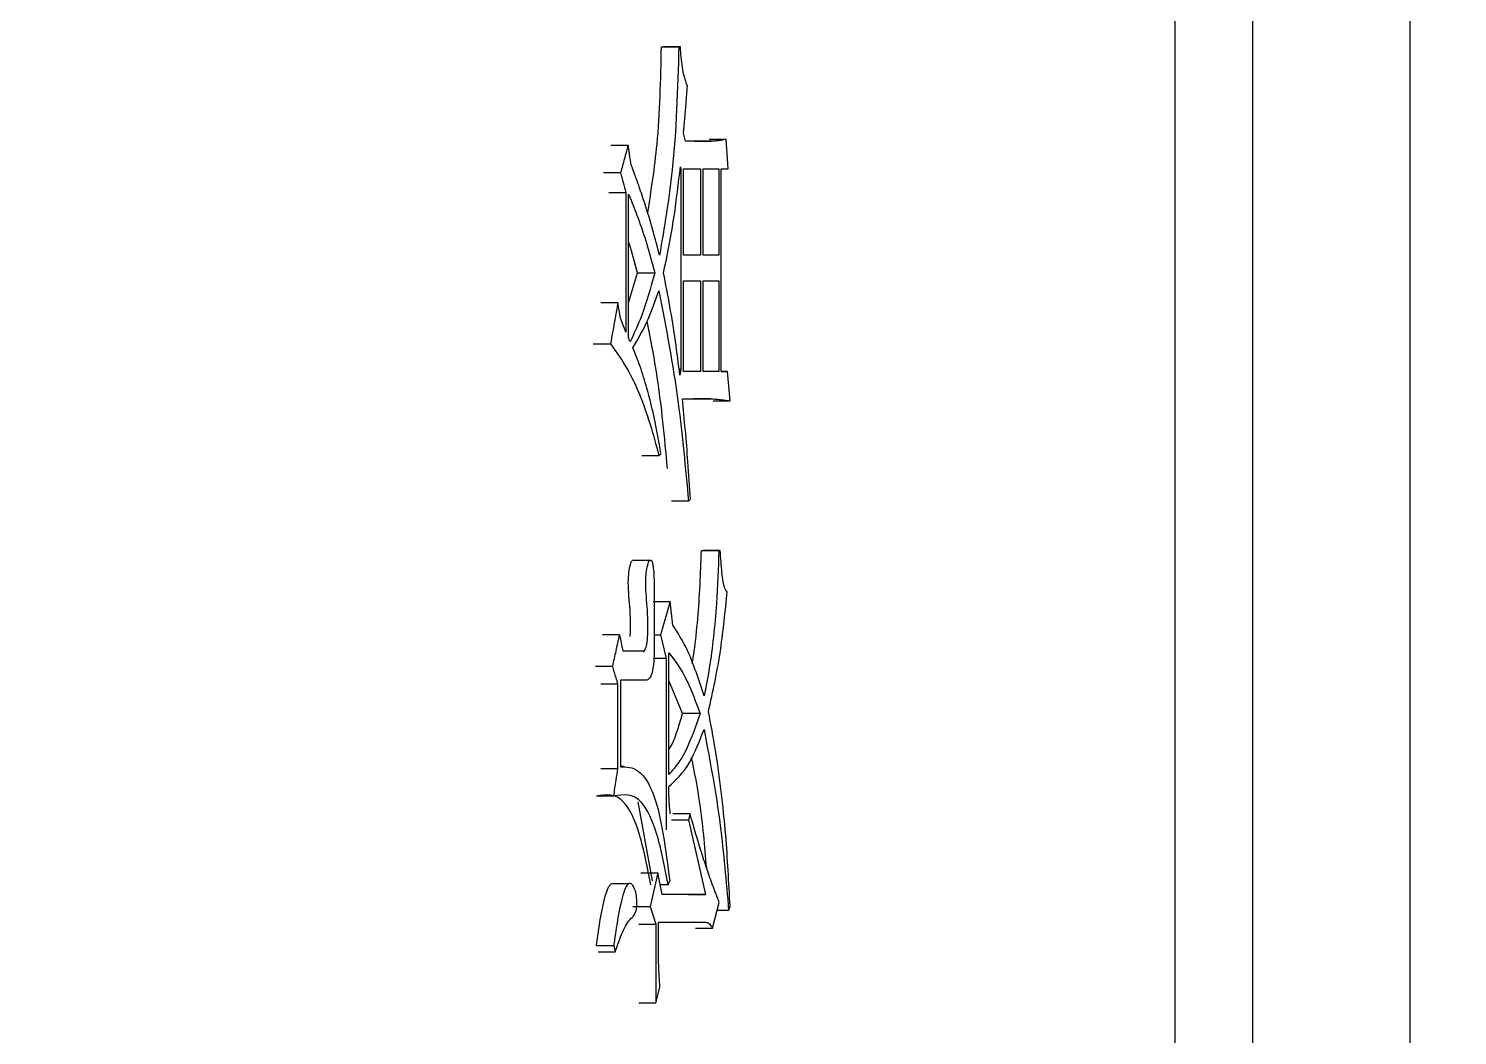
# Model space of a CAD drawing. Header units: millimetres. Extents: x 2278 to 4715, y 679 to 2402.
# Drawn here: x 3411.97 to 3419.83, y 987.03 to 992.57 of the extents above; entities that cross this region are included whole.
import ezdxf

# ---------------------------------------------------------------- set-up
doc = ezdxf.new("R2010")
doc.units = ezdxf.units.MM

msp = doc.modelspace()

# ---------------------------------------------------------------- linework, layer by layer
at = {"color": 7, "linetype": 'Continuous', "lineweight": 25}
for p, q in [((3419.5667, 1000.4794), (3419.5692, 971.7419)), ((3418.702, 1000.035), (3418.7044, 971.7428)), ((3418.2763, 972.916), (3418.2771, 999.8167)), ((3415.4551, 992.4667), (3415.549, 992.4667)), ((3415.5574, 992.4667), (3415.4635, 992.4667)), ((3415.5574, 992.4667), (3415.549, 992.4667)), ((3415.5852, 991.9475), (3415.5741, 991.9908)), ((3415.728, 991.9475), (3415.5852, 991.9475)), ((3415.6346, 991.9475), (3415.728, 991.9475)), ((3415.7157, 991.9583), (3415.8089, 991.9583)), ((3415.1751, 991.9259), (3415.2696, 991.9258)), ((3415.5741, 991.3201), (3415.5741, 991.7961)), ((3415.5741, 991.7961), (3415.668, 991.7961)), ((3415.668, 991.7961), (3415.668, 991.3201)), ((3415.6816, 991.3201), (3415.6817, 991.7961)), ((3415.6817, 991.7961), (3415.7686, 991.7961)), ((3415.7686, 991.7961), (3415.7685, 991.3201)), ((3415.782, 991.7961), (3415.8196, 991.7961)), ((3415.782, 990.6819), (3415.782, 991.7961)), ((3415.1342, 991.7744), (3415.2288, 991.7744)), ((3415.5602, 991.7744), (3415.5601, 990.6927)), ((3415.1634, 991.6662), (3415.258, 991.6662)), ((3415.258, 991.6662), (3415.258, 990.8982)), ((3415.2725, 990.8658), (3415.2725, 991.6554)), ((3415.668, 991.3201), (3415.5741, 991.3201)), ((3415.668, 991.3201), (3415.5744, 991.3201)), ((3415.7685, 991.3201), (3415.6816, 991.3201)), ((3415.7685, 991.3201), (3415.6816, 991.3201)), ((3415.2725, 991.0593), (3415.3207, 991.2228)), ((3415.3222, 991.2228), (3415.4164, 991.2228)), ((3415.5741, 990.6819), (3415.5741, 991.1795)), ((3415.5741, 991.1795), (3415.6679, 991.1795)), ((3415.6679, 991.1795), (3415.6679, 990.6819)), ((3415.6816, 990.6819), (3415.6816, 991.1795)), ((3415.6816, 991.1795), (3415.7685, 991.1795)), ((3415.7685, 991.1795), (3415.7685, 990.6819)), ((3415.1195, 991.0605), (3415.2141, 991.0605)), ((3415.2812, 990.8442), (3415.2725, 990.8658)), ((3415.5601, 990.6927), (3415.5503, 990.6927)), ((3415.5601, 990.6927), (3415.5546, 990.6602)), ((3415.6679, 990.6819), (3415.5741, 990.6819)), ((3415.6679, 990.6819), (3415.5744, 990.6819)), ((3415.7685, 990.6819), (3415.6816, 990.6819)), ((3415.7685, 990.6819), (3415.6816, 990.6819)), ((3415.8169, 990.6819), (3415.782, 990.6819)), ((3415.782, 990.6819), (3415.8169, 990.6819)), ((3415.5685, 990.5304), (3415.7225, 990.5304)), ((3415.7225, 990.5304), (3415.6291, 990.5304)), ((3415.7371, 990.5196), (3415.8302, 990.5196)), ((3415.4392, 990.2167), (3415.345, 990.2167)), ((3415.4392, 990.2167), (3415.4505, 990.2275)), ((3415.6018, 989.9679), (3415.6129, 989.9788)), ((3415.6752, 989.6975), (3415.7685, 989.6975)), ((3415.7766, 989.6975), (3415.6833, 989.6975)), ((3415.7766, 989.6975), (3415.7685, 989.6975)), ((3415.3888, 989.6416), (3415.2939, 989.6416)), ((3415.4073, 989.4162), (3415.5013, 989.4162)), ((3415.5013, 989.4162), (3415.4477, 989.2323)), ((3415.5154, 989.2864), (3415.5013, 989.4162)), ((3415.4135, 989.3405), (3415.4135, 989.1674)), ((3415.2229, 989.2323), (3415.1283, 989.2323)), ((3415.4135, 989.2323), (3415.4477, 989.2323)), ((3415.4477, 989.2323), (3415.4788, 989.1025)), ((3415.2404, 989.1458), (3415.3506, 989.1458)), ((3415.2562, 989.1458), (3415.3506, 989.1458)), ((3415.4928, 988.4644), (3415.4929, 989.1349)), ((3415.1847, 989.0593), (3415.09, 989.0593)), ((3415.4788, 989.1025), (3415.4113, 989.1025)), ((3415.4788, 989.1025), (3415.4787, 988.1614)), ((3415.2141, 988.9619), (3415.1195, 988.9619)), ((3415.2141, 988.4968), (3415.2141, 988.9619)), ((3415.3678, 988.9835), (3415.2287, 988.9835)), ((3415.2287, 988.9835), (3415.2287, 988.5076)), ((3415.5691, 988.7997), (3415.4929, 988.9829)), ((3415.6651, 988.7997), (3415.5715, 988.7997)), ((3415.2443, 988.5082), (3415.2287, 988.5082)), ((3415.1906, 988.3453), (3415.0959, 988.3453)), ((3415.3226, 988.3149), (3415.4027, 987.8802)), ((3415.6101, 988.248), (3415.5163, 988.248)), ((3415.6101, 988.248), (3415.6018, 988.2155)), ((3415.508, 988.2155), (3415.6018, 988.2155)), ((3415.6018, 988.2155), (3415.6952, 987.8045)), ((3415.2729, 987.864), (3415.1778, 987.864)), ((3415.3393, 987.9235), (3415.4334, 987.9235)), ((3415.4334, 987.9235), (3415.3907, 987.7396)), ((3415.4561, 987.8045), (3415.4334, 987.9235)), ((3415.49, 987.8586), (3415.4458, 987.8586)), ((3415.49, 987.8586), (3415.4985, 987.8802)), ((3415.6952, 987.8045), (3415.4561, 987.8045)), ((3415.6017, 987.8045), (3415.6952, 987.8045)), ((3415.2964, 987.7396), (3415.3907, 987.7396)), ((3415.3907, 987.7396), (3415.4221, 987.6422)), ((3415.7333, 987.6206), (3415.7712, 987.7612)), ((3415.8222, 987.7179), (3415.7595, 987.7179)), ((3415.8222, 987.7179), (3415.8302, 987.7396)), ((3415.4221, 987.6422), (3415.422, 987.2095)), ((3415.4363, 987.653), (3415.6952, 987.653)), ((3415.4363, 987.5124), (3415.4363, 987.653)), ((3415.6017, 987.653), (3415.6952, 987.653)), ((3415.6399, 987.6206), (3415.7333, 987.6206)), ((3415.1906, 987.5232), (3415.0959, 987.5232)), ((3415.1047, 987.4907), (3415.1994, 987.4907)), ((3415.422, 987.2095), (3415.4448, 987.2961))]:
    msp.add_line(p, q, dxfattribs=at)
at = {"color": 7, "linetype": 'Continuous', "lineweight": 25, "flags": 128}
for points in [[(3415.8196, 991.7961), (3415.8142, 991.8772), (3415.8089, 991.9583)], [(3415.2871, 991.8177), (3415.28, 991.8616), (3415.2748, 991.8937), (3415.2696, 991.9258)], [(3415.5574, 991.8069), (3415.5588, 991.7907), (3415.5602, 991.7744)], [(3415.2288, 990.9739), (3415.2215, 991.0172), (3415.2141, 991.0605)], [(3415.0783, 990.8333), (3415.1017, 990.8333), (3415.1258, 990.8333), (3415.173, 990.8333)], [(3415.8302, 990.5196), (3415.8236, 990.6008), (3415.8169, 990.6819)], [(3415.6018, 989.9679), (3415.5628, 989.9679), (3415.5344, 989.9679), (3415.508, 989.9679)], [(3415.2141, 988.4968), (3415.19, 988.4968), (3415.1659, 988.4968), (3415.1194, 988.4968)], [(3415.3279, 987.6422), (3415.3742, 987.6422), (3415.4221, 987.6422)], [(3415.1906, 987.5232), (3415.195, 987.5069), (3415.1994, 987.4907)], [(3415.3279, 987.2095), (3415.3505, 987.2095), (3415.3747, 987.2095), (3415.422, 987.2095)]]:
    msp.add_lwpolyline(points, dxfattribs=at)
at = {"color": 7, "linetype": 'Continuous', "lineweight": 25}
for points, knots in [([(3341.6664, 981.8093), (3344.2267, 981.8342), (3347.8071, 981.869), (3353.0764, 982.1477), (3357.5408, 982.483), (3362.8568, 983.0487), (3368.4259, 983.822), (3374.2393, 984.832), (3380.2105, 986.0881), (3386.2866, 987.5988), (3392.4245, 989.3695), (3398.5897, 991.4036), (3404.7533, 993.7031), (3410.8901, 996.2684), (3416.9782, 999.0987), (3422.9978, 1002.1925), (3428.9305, 1005.5471), (3434.7596, 1009.1593), (3440.4694, 1013.0248), (3446.0449, 1017.139), (3451.4722, 1021.4962), (3456.7379, 1026.0904), (3461.8292, 1030.9149), (3466.7341, 1035.9626), (3471.441, 1041.2255), (3475.9388, 1046.6955), (3480.217, 1052.3637), (3484.2657, 1058.221), (3488.0753, 1064.2576), (3491.637, 1070.4635), (3494.9422, 1076.8281), (3497.9831, 1083.3406), (3500.7522, 1089.9899), (3503.2426, 1096.7643), (3505.448, 1103.6519), (3507.3626, 1110.6408), (3508.9812, 1117.7183), (3510.299, 1124.872), (3511.3119, 1132.089), (3512.0163, 1139.3562), (3512.4092, 1146.6604), (3512.4881, 1153.9882), (3512.2511, 1161.3263), (3511.6969, 1168.661), (3510.8248, 1175.9787), (3509.6345, 1183.2657), (3508.1263, 1190.5083), (3506.3013, 1197.6929), (3504.1609, 1204.8057), (3501.707, 1211.8332), (3498.9422, 1218.7619), (3495.8695, 1225.5782), (3492.4924, 1232.2688), (3488.8148, 1238.8207), (3484.8411, 1245.2207), (3480.5761, 1251.456), (3476.025, 1257.5141), (3471.193, 1263.3824), (3466.0859, 1269.0488), (3460.7093, 1274.5014), (3455.2626, 1279.549), (3449.7892, 1284.2012), (3444.3309, 1288.4707), (3438.706, 1292.513), (3432.9246, 1296.3214), (3426.9971, 1299.8896), (3420.9347, 1303.2116), (3414.7489, 1306.2819), (3408.4523, 1309.0953), (3402.0586, 1311.6473), (3395.5834, 1313.9334), (3389.0457, 1315.9496), (3382.4708, 1317.6921), (3375.8979, 1319.157), (3369.4041, 1320.3385), (3363.1146, 1321.2356), (3357.5909, 1321.8191), (3352.7081, 1322.1866), (3347.884, 1322.4264), (3341.9096, 1322.5435), (3336.3928, 1322.4331), (3331.1236, 1322.1614), (3326.6592, 1321.824), (3321.3431, 1321.259), (3315.7741, 1320.4855), (3309.9607, 1319.4755), (3303.9894, 1318.2194), (3297.9134, 1316.7088), (3291.7754, 1314.9381), (3285.6102, 1312.9039), (3279.4467, 1310.6044), (3273.3098, 1308.0392), (3267.2217, 1305.2088), (3261.2022, 1302.1151), (3255.2694, 1298.7604), (3249.4403, 1295.1482), (3243.7306, 1291.2827), (3238.155, 1287.1686), (3232.7277, 1282.8114), (3227.4621, 1278.2171), (3222.3707, 1273.3926), (3217.4658, 1268.345), (3212.759, 1263.082), (3208.2612, 1257.612), (3203.983, 1251.9438), (3199.9343, 1246.0866), (3196.1246, 1240.0499), (3192.5628, 1233.8441), (3189.2581, 1227.4793), (3186.2154, 1220.9674), (3183.4534, 1214.3159), (3181.1164, 1208.0338), (3179.8378, 1203.9287), (3179.2746, 1202.1203)], [0, 0, 0, 0, 0.0102074, 0.014274, 0.021037, 0.0280561, 0.0355867, 0.0434511, 0.0515783, 0.0599113, 0.0684099, 0.0770439, 0.085791, 0.0946336, 0.1035582, 0.112554, 0.1216124, 0.1307262, 0.1398897, 0.1490979, 0.1583469, 0.1676331, 0.1769537, 0.1863062, 0.1956884, 0.2050985, 0.2145348, 0.2239961, 0.233481, 0.2429885, 0.2525178, 0.262068, 0.2716385, 0.2812287, 0.2908382, 0.3004664, 0.3101132, 0.3197782, 0.3294613, 0.3391624, 0.3488814, 0.3586183, 0.3683733, 0.3781464, 0.387938, 0.3977483, 0.4075776, 0.4174265, 0.4272956, 0.4371854, 0.4470968, 0.4570307, 0.4669882, 0.4769704, 0.486979, 0.4970156, 0.5070822, 0.5171812, 0.5273154, 0.5374882, 0.5477037, 0.5569145, 0.5661226, 0.5753266, 0.5845258, 0.5937191, 0.6029052, 0.6120821, 0.6212471, 0.6303962, 0.6395236, 0.6486197, 0.6576679, 0.6666375, 0.6754633, 0.6839789, 0.6919633, 0.6976055, 0.7035012, 0.7112199, 0.7214273, 0.7254939, 0.7322569, 0.739276, 0.7468066, 0.754671, 0.7627982, 0.7711312, 0.7796298, 0.7882638, 0.7970109, 0.8058535, 0.8147781, 0.8237739, 0.8328323, 0.8419461, 0.8511096, 0.8603178, 0.8695668, 0.878853, 0.8881736, 0.8975261, 0.9069083, 0.9163184, 0.9257547, 0.935216, 0.9447009, 0.9542084, 0.9637377, 0.9732879, 0.9828584, 0.9924486, 1, 1, 1, 1]), ([(3415.3777, 991.553), (3415.397, 991.6767), (3415.4413, 991.9609), (3415.4489, 992.2842), (3415.4532, 992.4667)], [0, 0, 0, 0, 0.4353287, 1, 1, 1, 1]), ([(3415.549, 992.4667), (3415.5419, 992.2352), (3415.5294, 991.8254), (3415.4685, 991.4733), (3415.442, 991.3201)], [0, 0, 0, 0, 0.56492, 1, 1, 1, 1]), ([(3415.5963, 992.2504), (3415.5896, 992.2679), (3415.5785, 992.2969), (3415.5678, 992.3545), (3415.5612, 992.4088), (3415.5587, 992.4473), (3415.5574, 992.4667)], [0, 0, 0, 0, 0.330275, 0.550122, 0.773937, 1, 1, 1, 1]), ([(3415.5741, 991.9908), (3415.579, 992.0453), (3415.5867, 992.1315), (3415.5937, 992.2184), (3415.5963, 992.2504)], [0, 0, 0, 0, 0.632425, 1, 1, 1, 1]), ([(3415.8089, 991.9583), (3415.7995, 991.9559), (3415.7814, 991.9512), (3415.7544, 991.9485), (3415.7368, 991.9478), (3415.728, 991.9475)], [0, 0, 0, 0, 0.350188, 0.675022, 1, 1, 1, 1]), ([(3415.2696, 991.9258), (3415.2628, 991.9006), (3415.2493, 991.8501), (3415.2356, 991.7996), (3415.2288, 991.7744)], [0, 0, 0, 0, 0.5, 1, 1, 1, 1]), ([(3415.442, 991.3201), (3415.4414, 991.3225), (3415.4406, 991.326), (3415.4394, 991.3308), (3415.4383, 991.3355), (3415.4371, 991.3402), (3415.4359, 991.3449), (3415.4351, 991.3485), (3415.4339, 991.3532), (3415.4327, 991.3579), (3415.4316, 991.3626), (3415.4307, 991.3661), (3415.4298, 991.3696), (3415.4287, 991.3743), (3415.4272, 991.3801), (3415.4257, 991.3859), (3415.4236, 991.394), (3415.4173, 991.4182), (3415.4012, 991.4764), (3415.383, 991.5367), (3415.3591, 991.6123), (3415.3447, 991.6551), (3415.3322, 991.6911), (3415.3294, 991.6991), (3415.3267, 991.7071), (3415.3239, 991.715), (3415.3218, 991.721), (3415.3197, 991.7269), (3415.3169, 991.7348), (3415.3141, 991.7427), (3415.3112, 991.7506), (3415.3091, 991.7565), (3415.3074, 991.7614), (3415.306, 991.7654), (3415.3045, 991.7693), (3415.3031, 991.7732), (3415.3017, 991.7771), (3415.3007, 991.7801), (3415.2992, 991.784), (3415.2978, 991.7879), (3415.2964, 991.7918), (3415.2953, 991.7948), (3415.2943, 991.7977), (3415.2929, 991.8016), (3415.2915, 991.8056), (3415.29, 991.8095), (3415.2887, 991.8132), (3415.2877, 991.8159), (3415.2871, 991.8177)], [0, 0, 0, 0, 0.012754, 0.019131, 0.0255081, 0.0382621, 0.0446391, 0.0510162, 0.0573932, 0.0701472, 0.0765243, 0.0829013, 0.0892783, 0.0956553, 0.1084094, 0.1211635, 0.1275405, 0.1530491, 0.2551015, 0.4592227, 0.5102396, 0.714344, 0.727098, 0.7398521, 0.7653602, 0.7781143, 0.7908683, 0.8036224, 0.8163764, 0.8418845, 0.8546386, 0.8673926, 0.8801467, 0.8865237, 0.8929007, 0.9056548, 0.9120318, 0.9184088, 0.9247859, 0.9375399, 0.9439169, 0.950294, 0.956671, 0.963048, 0.975802, 0.9821791, 0.9885561, 1, 1, 1, 1]), ([(3415.4647, 991.2228), (3415.4854, 991.3247), (3415.5225, 991.5078), (3415.5467, 991.715), (3415.5573, 991.8069)], [0, 0, 0, 0, 0.556532, 1, 1, 1, 1]), ([(3415.2288, 991.7744), (3415.2337, 991.7564), (3415.2434, 991.7203), (3415.2531, 991.6843), (3415.258, 991.6662)], [0, 0, 0, 0, 0.500001, 1, 1, 1, 1]), ([(3415.2725, 991.6554), (3415.2901, 991.6124), (3415.3249, 991.5269), (3415.3734, 991.3834), (3415.402, 991.2765), (3415.4164, 991.2228)], [0, 0, 0, 0, 0.334945, 0.666198, 1, 1, 1, 1]), ([(3415.3207, 991.2228), (3415.3067, 991.278), (3415.2915, 991.3378), (3415.2739, 991.3897), (3415.2725, 991.3936)], [0, 0, 0, 0, 0.923148, 1, 1, 1, 1]), ([(3415.4164, 991.2228), (3415.3936, 991.1415), (3415.3531, 990.9972), (3415.3031, 990.8907), (3415.2812, 990.8442)], [0, 0, 0, 0, 0.56355, 1, 1, 1, 1]), ([(3415.5546, 990.6602), (3415.5466, 990.7232), (3415.5301, 990.8527), (3415.5002, 991.041), (3415.4765, 991.1621), (3415.4647, 991.2228)], [0, 0, 0, 0, 0.320214, 0.659112, 1, 1, 1, 1]), ([(3415.2957, 990.8117), (3415.3244, 990.86), (3415.376, 990.9469), (3415.4197, 991.0705), (3415.4391, 991.1254)], [0, 0, 0, 0, 0.556747, 1, 1, 1, 1]), ([(3415.4391, 991.1254), (3415.4776, 990.9245), (3415.5467, 990.5629), (3415.5849, 990.151), (3415.6018, 989.9679)], [0, 0, 0, 0, 0.555577, 1, 1, 1, 1]), ([(3415.2141, 991.0605), (3415.2089, 991.0316), (3415.1995, 990.9794), (3415.1857, 990.9036), (3415.1772, 990.8567), (3415.173, 990.8333)], [0, 0, 0, 0, 0.380657, 0.690329, 1, 1, 1, 1]), ([(3415.258, 990.8982), (3415.2531, 990.9108), (3415.2434, 990.9361), (3415.2336, 990.9613), (3415.2288, 990.9739)], [0, 0, 0, 0, 0.499997, 1, 1, 1, 1]), ([(3415.4859, 990.1479), (3415.4701, 990.3195), (3415.4435, 990.6078), (3415.394, 990.857), (3415.3739, 990.9579)], [0, 0, 0, 0, 0.595013, 1, 1, 1, 1]), ([(3415.173, 990.8333), (3415.2071, 990.7856), (3415.2636, 990.7068), (3415.3349, 990.5535), (3415.3908, 990.3988), (3415.423, 990.2776), (3415.4392, 990.2167)], [0, 0, 0, 0, 0.33491, 0.554084, 0.775731, 1, 1, 1, 1]), ([(3415.4505, 990.2275), (3415.4368, 990.306), (3415.4142, 990.4346), (3415.374, 990.5908), (3415.337, 990.7105), (3415.3095, 990.7781), (3415.2957, 990.8117)], [0, 0, 0, 0, 0.345122, 0.565624, 0.783909, 1, 1, 1, 1]), ([(3415.6129, 989.9788), (3415.6083, 990.0474), (3415.5999, 990.1748), (3415.5847, 990.3585), (3415.5739, 990.4731), (3415.5685, 990.5304)], [0, 0, 0, 0, 0.368755, 0.684174, 1, 1, 1, 1]), ([(3415.7225, 990.5304), (3415.733, 990.5301), (3415.7539, 990.5294), (3415.7899, 990.526), (3415.8152, 990.522), (3415.8302, 990.5196)], [0, 0, 0, 0, 0.289216, 0.578434, 1, 1, 1, 1]), ([(3415.6218, 989.0763), (3415.6258, 989.0983), (3415.6394, 989.1736), (3415.653, 989.3206), (3415.6668, 989.5057), (3415.6705, 989.6335), (3415.6724, 989.6975)], [0, 0, 0, 0, 0.120306, 0.411451, 0.705042, 1, 1, 1, 1]), ([(3415.7685, 989.6975), (3415.7651, 989.5988), (3415.7596, 989.4368), (3415.7399, 989.2216), (3415.7177, 989.0495), (3415.6972, 988.9476), (3415.687, 988.897)], [0, 0, 0, 0, 0.343988, 0.565055, 0.783969, 1, 1, 1, 1]), ([(3415.8142, 989.4704), (3415.8098, 989.4752), (3415.8007, 989.485), (3415.7916, 989.5271), (3415.7825, 989.5968), (3415.779, 989.6559), (3415.7766, 989.6975)], [0, 0, 0, 0, 0.175771, 0.359485, 0.548639, 1, 1, 1, 1]), ([(3415.2813, 989.2242), (3415.2815, 989.2269), (3415.2853, 989.2803), (3415.2814, 989.3885), (3415.2669, 989.5065), (3415.2756, 989.5885), (3415.2824, 989.6214), (3415.2888, 989.6382), (3415.2917, 989.6401), (3415.2926, 989.6407)], [0, 0, 0, 0, 0.018521, 0.367057, 0.710389, 0.822056, 0.932404, 0.97926, 1, 1, 1, 1]), ([(3415.3506, 989.1458), (3415.3518, 989.1445), (3415.354, 989.1422), (3415.3568, 989.1409), (3415.359, 989.1424), (3415.3615, 989.1496), (3415.3654, 989.1618), (3415.3717, 989.1733), (3415.376, 989.1993), (3415.3796, 989.2707), (3415.3777, 989.387), (3415.3626, 989.5045), (3415.3708, 989.5862), (3415.3775, 989.62), (3415.3848, 989.6387), (3415.3909, 989.6445), (3415.3966, 989.6432), (3415.4014, 989.636), (3415.4055, 989.6218), (3415.4111, 989.5828), (3415.4143, 989.4859), (3415.4138, 989.3992), (3415.4135, 989.3405)], [0, 0, 0, 0, 0.0138, 0.025127, 0.031098, 0.037099, 0.060784, 0.089374, 0.112534, 0.153888, 0.320046, 0.483741, 0.537098, 0.589789, 0.612612, 0.635583, 0.657284, 0.674402, 0.691535, 0.721107, 0.811251, 1, 1, 1, 1]), ([(3415.7116, 988.8105), (3415.7361, 988.9219), (3415.7802, 989.1225), (3415.8037, 989.3632), (3415.8142, 989.4704)], [0, 0, 0, 0, 0.554975, 1, 1, 1, 1]), ([(3415.687, 988.897), (3415.658, 988.9867), (3415.6065, 989.1458), (3415.543, 989.2437), (3415.5154, 989.2864)], [0, 0, 0, 0, 0.563739, 1, 1, 1, 1]), ([(3415.1847, 989.0593), (3415.1911, 989.0881), (3415.2038, 989.1458), (3415.2165, 989.2035), (3415.2229, 989.2323)], [0, 0, 0, 0, 0.4999994, 1, 1, 1, 1]), ([(3415.2229, 989.2323), (3415.2258, 989.2179), (3415.2317, 989.1891), (3415.2375, 989.1602), (3415.2404, 989.1458)], [0, 0, 0, 0, 0.5, 1, 1, 1, 1]), ([(3415.4135, 989.1674), (3415.4132, 989.1405), (3415.4125, 989.0874), (3415.4022, 989.0195), (3415.3848, 988.9869), (3415.3734, 988.9847), (3415.3678, 988.9835)], [0, 0, 0, 0, 0.293529, 0.577239, 0.79045, 1, 1, 1, 1]), ([(3415.4929, 989.1349), (3415.5277, 989.0891), (3415.5904, 989.0067), (3415.6421, 988.8634), (3415.6651, 988.7997)], [0, 0, 0, 0, 0.555585, 1, 1, 1, 1]), ([(3415.2141, 988.9619), (3415.2105, 988.9738), (3415.2038, 988.9959), (3415.194, 989.0284), (3415.1878, 989.049), (3415.1847, 989.0593)], [0, 0, 0, 0, 0.365746, 0.682872, 1, 1, 1, 1]), ([(3415.6651, 988.7997), (3415.6362, 988.7165), (3415.5847, 988.5689), (3415.5208, 988.4961), (3415.4928, 988.4644)], [0, 0, 0, 0, 0.56317, 1, 1, 1, 1]), ([(3415.4929, 988.6021), (3415.4951, 988.6053), (3415.5248, 988.6468), (3415.5478, 988.7262), (3415.5691, 988.7997)], [0, 0, 0, 0, 0.075653, 1, 1, 1, 1]), ([(3415.8302, 987.7396), (3415.8235, 987.8712), (3415.8125, 988.0873), (3415.7827, 988.3724), (3415.7516, 988.6019), (3415.7249, 988.7412), (3415.7116, 988.8105)], [0, 0, 0, 0, 0.3437, 0.56446, 0.78335, 1, 1, 1, 1]), ([(3415.4928, 988.3994), (3415.5323, 988.4346), (3415.6032, 988.498), (3415.6613, 988.647), (3415.687, 988.7132)], [0, 0, 0, 0, 0.555454, 1, 1, 1, 1]), ([(3415.687, 988.7132), (3415.7196, 988.5419), (3415.7783, 988.2332), (3415.8086, 987.8766), (3415.8222, 987.7179)], [0, 0, 0, 0, 0.554852, 1, 1, 1, 1]), ([(3415.7017, 987.9504), (3415.6912, 988.0727), (3415.6724, 988.2912), (3415.6353, 988.4767), (3415.619, 988.5584)], [0, 0, 0, 0, 0.559578, 1, 1, 1, 1]), ([(3415.1906, 988.3453), (3415.1929, 988.3601), (3415.1975, 988.3897), (3415.2053, 988.4402), (3415.2108, 988.4759), (3415.2141, 988.4968)], [0, 0, 0, 0, 0.293208, 0.586415, 1, 1, 1, 1]), ([(3415.2287, 988.5076), (3415.2614, 988.5074), (3415.3269, 988.507), (3415.4403, 988.3321), (3415.4761, 988.0538), (3415.4985, 987.8802)], [0, 0, 0, 0, 0.271711, 0.545564, 1, 1, 1, 1]), ([(3415.5013, 988.248), (3415.4999, 988.2653), (3415.4972, 988.2986), (3415.4937, 988.3489), (3415.4931, 988.3825), (3415.4928, 988.3994)], [0, 0, 0, 0, 0.3484066, 0.6722881, 1, 1, 1, 1]), ([(3415.3943, 987.8586), (3415.3755, 987.9566), (3415.3389, 988.148), (3415.2349, 988.3705), (3415.148, 988.3548), (3415.0952, 988.3453)], [0, 0, 0, 0, 0.291558, 0.569369, 1, 1, 1, 1]), ([(3415.49, 987.8586), (3415.4713, 987.9566), (3415.4346, 988.1481), (3415.3305, 988.3705), (3415.2435, 988.3548), (3415.1906, 988.3453)], [0, 0, 0, 0, 0.29142, 0.569226, 1, 1, 1, 1]), ([(3415.7712, 987.7612), (3415.7697, 987.7649), (3415.7676, 987.7704), (3415.7647, 987.7778), (3415.7618, 987.7851), (3415.7589, 987.7925), (3415.756, 987.7999), (3415.7539, 987.8055), (3415.751, 987.8129), (3415.7481, 987.8204), (3415.7453, 987.8279), (3415.7431, 987.8336), (3415.7388, 987.8449), (3415.7239, 987.8851), (3415.7045, 987.9412), (3415.6663, 988.0568), (3415.6371, 988.1555), (3415.6132, 988.2373), (3415.6101, 988.248)], [0, 0, 0, 0, 0.025377, 0.038065, 0.050754, 0.076131, 0.088819, 0.101507, 0.114196, 0.139573, 0.152261, 0.16495, 0.177638, 0.228393, 0.431466, 0.532978, 0.939243, 1, 1, 1, 1]), ([(3415.0952, 987.5232), (3415.1025, 987.5743), (3415.117, 987.6768), (3415.14, 987.7893), (3415.162, 987.8502), (3415.1726, 987.8595), (3415.1769, 987.8632)], [0, 0, 0, 0, 0.376936, 0.756018, 0.900931, 1, 1, 1, 1]), ([(3415.1994, 987.4907), (3415.2123, 987.5278), (3415.2381, 987.6022), (3415.2765, 987.6714), (3415.3061, 987.6887), (3415.3157, 987.7236), (3415.3179, 987.7464), (3415.318, 987.7726), (3415.3154, 987.8005), (3415.3093, 987.8283), (3415.2992, 987.8515), (3415.2857, 987.868), (3415.2701, 987.8659), (3415.2526, 987.84), (3415.2234, 987.7447), (3415.205, 987.6282), (3415.1923, 987.5354), (3415.1906, 987.5232)], [0, 0, 0, 0, 0.147264, 0.295549, 0.379238, 0.397703, 0.416178, 0.440331, 0.464931, 0.490583, 0.529382, 0.57023, 0.614805, 0.662848, 0.734386, 0.964893, 1, 1, 1, 1]), ([(3415.6952, 987.653), (3415.7026, 987.6518), (3415.716, 987.6495), (3415.728, 987.6295), (3415.7333, 987.6206)], [0, 0, 0, 0, 0.557224, 1, 1, 1, 1]), ([(3415.4448, 987.2961), (3415.442, 987.3358), (3415.4369, 987.407), (3415.4365, 987.4801), (3415.4363, 987.5124)], [0, 0, 0, 0, 0.558839, 1, 1, 1, 1])]:
    msp.add_open_spline(points, degree=3, knots=knots, dxfattribs=at)

doc.saveas('drawing.dxf')
